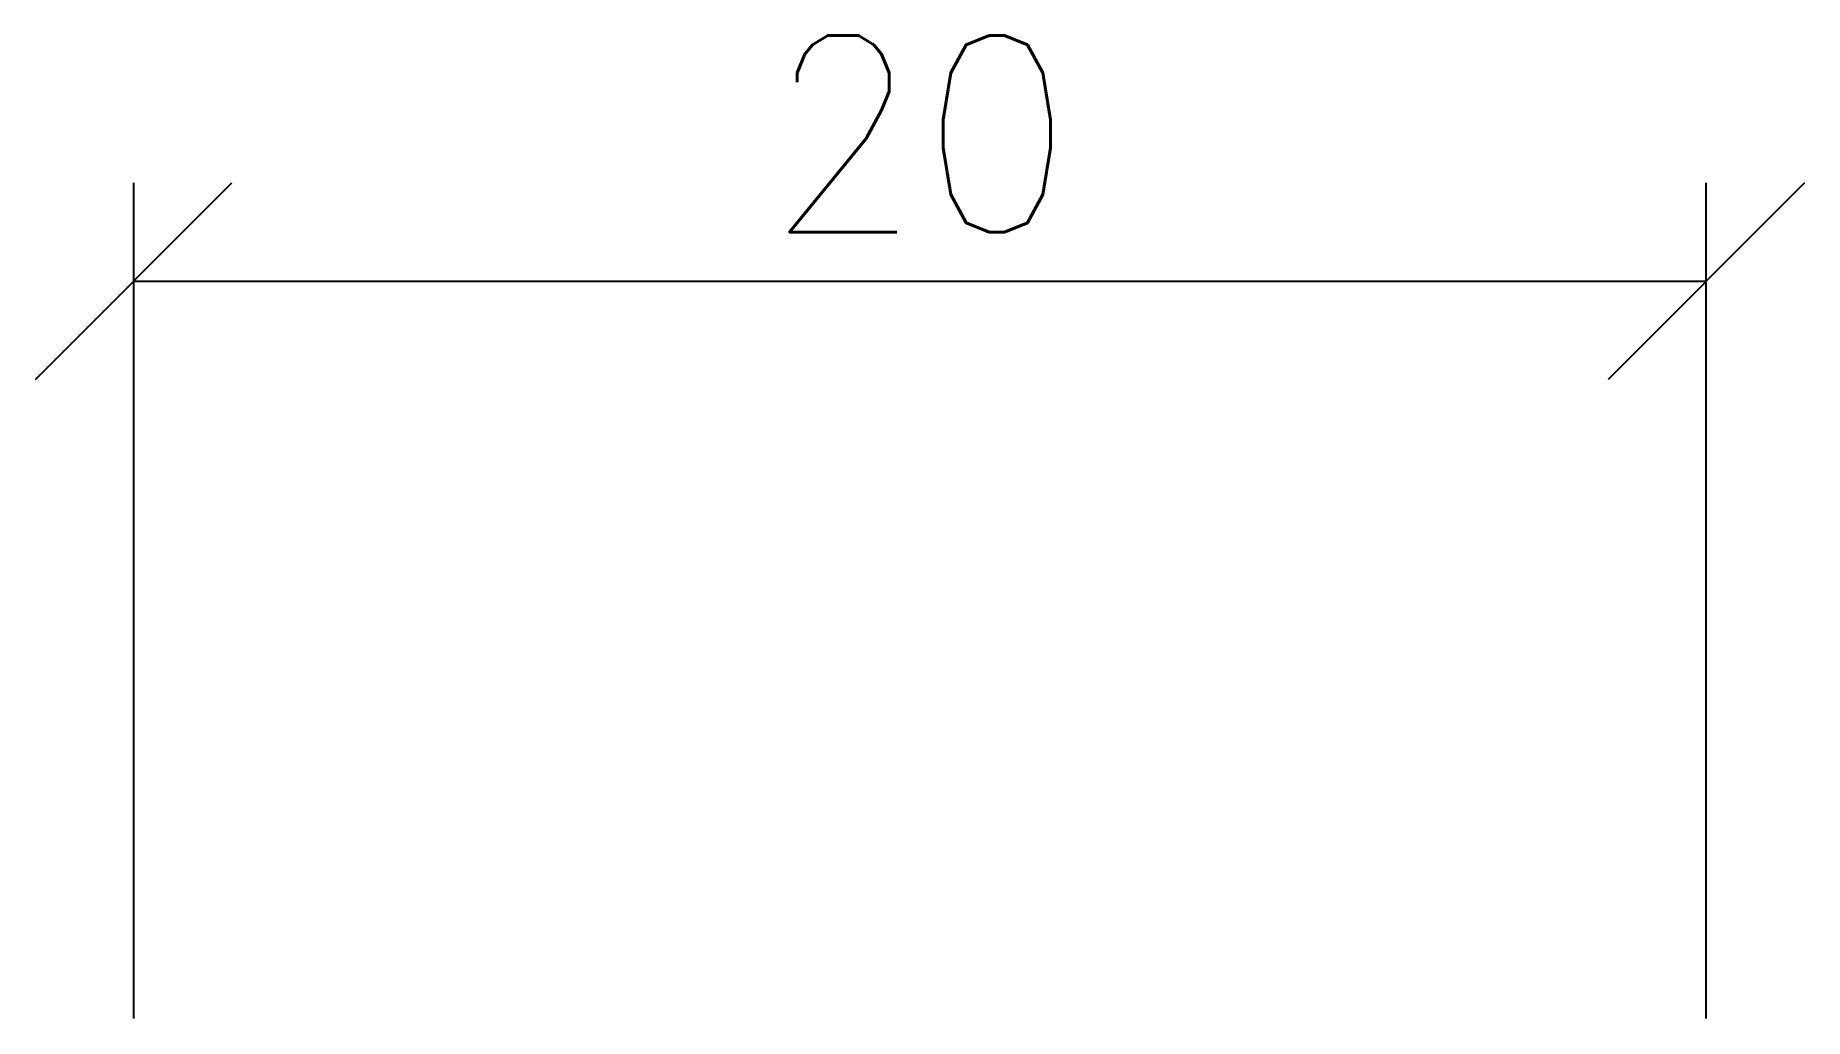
# Model space of a CAD drawing. Header units: millimetres. Extents: x 38.8 to 61.2, y 10.6 to 23.1.
import ezdxf

# ---------------------------------------------------------------- set-up
doc = ezdxf.new("R2010")
doc.units = ezdxf.units.MM
doc.layers.get('0').update_dxf_attribs({"lineweight": 25})
doc.styles.add('textstyle11', font='')
doc.styles.get('textstyle11').set_extended_font_data('Standard')

msp = doc.modelspace()

# ---------------------------------------------------------------- linework, layer by layer
for p, q in [((38.75, 18.75), (41.25, 21.25)), ((40, 10.625), (40, 21.25)), ((61.25, 21.25), (58.75, 18.75)), ((60, 10.625), (60, 21.25)), ((40, 20), (60, 20))]:
    msp.add_line(p, q)

# ---------------------------------------------------------------- texts
at = {"color": 0, "insert": (50, 21.875), "char_height": 2.5, "attachment_point": 5, "style": 'textstyle11'}
msp.add_mtext('20', dxfattribs=at)

doc.saveas('drawing.dxf')
